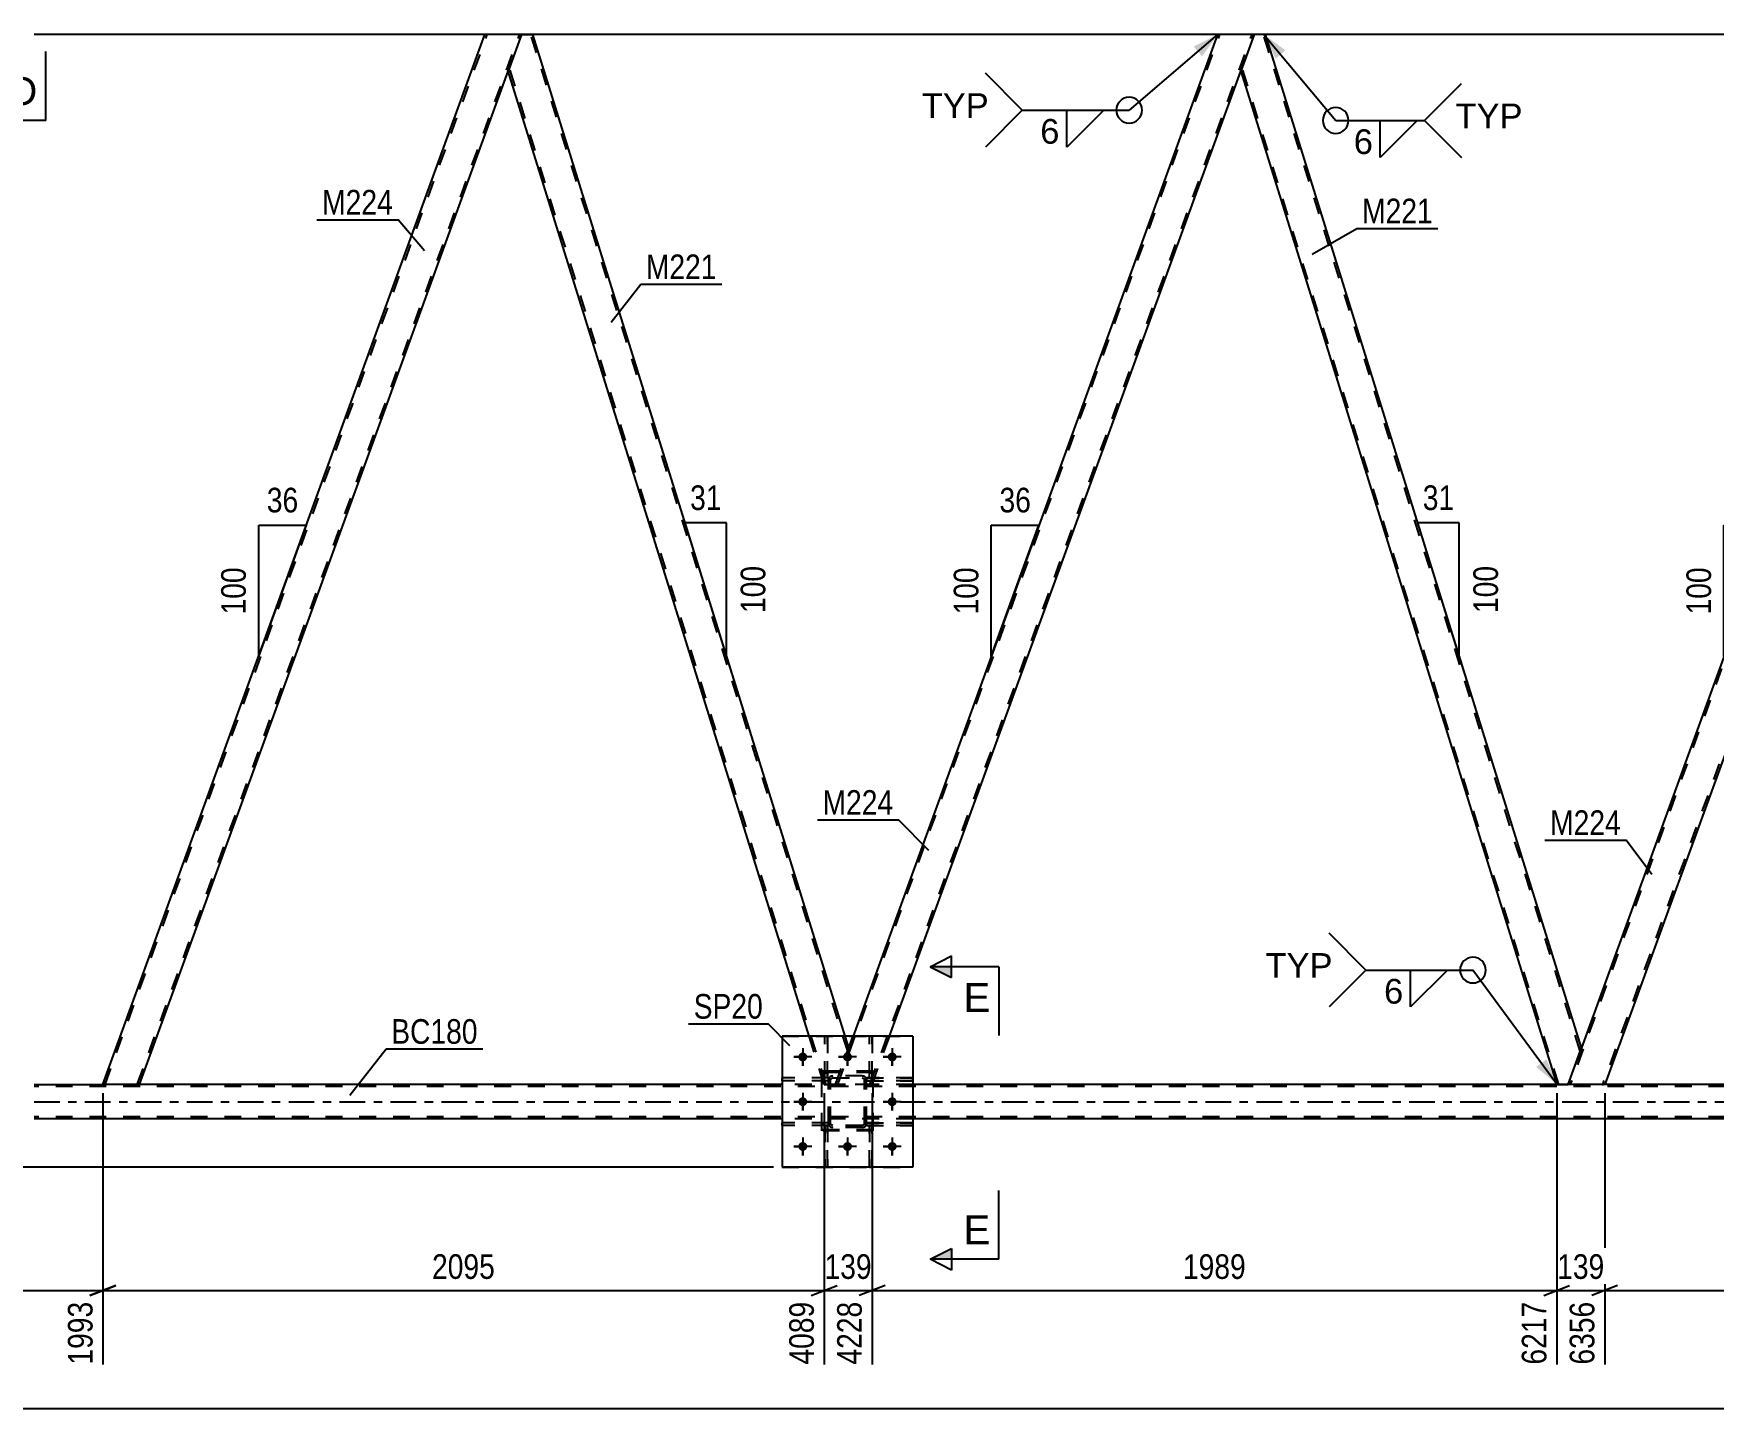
# Model space of a CAD drawing. Header units: millimetres. Extents: x 0 to 841, y 0 to 594.
# Drawn here: x 115.6 to 310.8, y 283.9 to 443.7 of the extents above; entities that cross this region are included whole.
import ezdxf

# ---------------------------------------------------------------- set-up
doc = ezdxf.new("R2010")
doc.units = ezdxf.units.MM
doc.linetypes.add('DXK_LINE_DOT2', pattern=[3.9198, 1.9599, -1.9599])
doc.linetypes.add('DXK_LINE_DOT3', pattern=[5.9187, 2.979, -0.9799, 0.9799, -0.9799])
doc.styles.add('Arial', font='ARIAL.TTF', dxfattribs={"height": 0.2})
doc.styles.add('Arial Narrow', font='ARIALN.TTF', dxfattribs={"height": 0.2})

# ---------------------------------------------------------------- blocks, each defined once
blk = doc.blocks.new('Part-318895709-3813 - 3800')
at = {"color": 7, "linetype": 'DXK_LINE_DOT2'}
for p, q in [((207.97, 322.09), (208.01, 322.28)), ((208.01, 322.28), (207.97, 322.09)), ((207.97, 317.05), (207.97, 322.09)), ((208.21, 322.09), (208.23, 322.18)), ((208.21, 317.05), (208.21, 322.09)), ((208.23, 322.18), (208.29, 322.26)), ((208.27, 322.54), (208.45, 322.57)), ((208.45, 322.57), (208.27, 322.54)), ((208.29, 322.26), (208.36, 322.31)), ((208.36, 322.31), (208.45, 322.33)), ((211.89, 322.57), (208.45, 322.57)), ((208.45, 322.33), (211.89, 322.33)), ((211.89, 322.57), (212.08, 322.54)), ((212.08, 322.54), (211.89, 322.57)), ((211.89, 322.33), (211.99, 322.31)), ((211.99, 322.31), (212.06, 322.26)), ((212.06, 322.26), (212.12, 322.18)), ((212.12, 322.18), (212.13, 322.09)), ((212.13, 317.05), (212.13, 322.09)), ((212.34, 322.28), (212.37, 322.09)), ((212.37, 322.09), (212.34, 322.28)), ((212.37, 317.05), (212.37, 322.09)), ((208.01, 316.87), (207.97, 317.05)), ((207.97, 317.05), (208.01, 316.87)), ((208.23, 316.96), (208.21, 317.05)), ((208.29, 316.88), (208.23, 316.96)), ((208.45, 316.57), (208.27, 316.61)), ((208.27, 316.61), (208.45, 316.57)), ((208.36, 316.83), (208.29, 316.88)), ((208.45, 316.81), (208.36, 316.83)), ((211.89, 316.81), (208.45, 316.81)), ((211.89, 316.57), (208.45, 316.57)), ((211.99, 316.83), (211.89, 316.81)), ((212.08, 316.61), (211.89, 316.57)), ((211.89, 316.57), (212.08, 316.61)), ((212.06, 316.88), (211.99, 316.83)), ((212.12, 316.96), (212.06, 316.88)), ((212.13, 317.05), (212.12, 316.96)), ((212.37, 317.05), (212.34, 316.87)), ((212.34, 316.87), (212.37, 317.05))]:
    blk.add_line(p, q, dxfattribs=at)
at = {"color": 7, "linetype": 'DXK_LINE_DOT3'}
blk.add_line((210.17, 319.57), (210.17, 319.57), dxfattribs=at)
at = {"color": 7, "linetype": 'DXK_LINE_DOT2'}
for centre, start, end in [((208.45, 322.09), 112.5, 157.5), ((208.45, 322.09), 112.5, 157.5), ((211.89, 322.09), 22.5, 67.5), ((211.89, 322.09), 22.5, 67.5), ((208.45, 317.05), 202.5, 247.5), ((208.45, 317.05), 202.5, 247.5), ((211.89, 317.05), 292.5, 337.5), ((211.89, 317.05), 292.5, 337.5)]:
    blk.add_arc(centre, 0.48, start, end, dxfattribs=at)
blk = doc.blocks.new('Bolt-318895709-3818 - 3800')
at = {"color": 1, "linetype": 'Continuous'}
for p, q in [((203.93, 324.77), (204.63, 324.77)), ((204.97, 325.81), (204.97, 325.12)), ((204.97, 323.73), (204.97, 324.42)), ((206.01, 324.77), (205.32, 324.77)), ((209.13, 324.77), (209.83, 324.77)), ((210.17, 325.81), (210.17, 325.12)), ((210.17, 323.73), (210.17, 324.42)), ((211.21, 324.77), (210.52, 324.77)), ((214.33, 324.77), (215.03, 324.77)), ((215.37, 325.81), (215.37, 325.12)), ((215.37, 323.73), (215.37, 324.42)), ((216.41, 324.77), (215.72, 324.77)), ((204.97, 320.61), (204.97, 319.92)), ((215.37, 320.61), (215.37, 319.92)), ((203.93, 319.57), (204.63, 319.57)), ((204.97, 318.53), (204.97, 319.22)), ((206.01, 319.57), (205.32, 319.57)), ((214.33, 319.57), (215.03, 319.57)), ((215.37, 318.53), (215.37, 319.22)), ((216.41, 319.57), (215.72, 319.57)), ((203.93, 314.37), (204.63, 314.37)), ((204.97, 315.41), (204.97, 314.72)), ((206.01, 314.37), (205.32, 314.37)), ((209.13, 314.37), (209.83, 314.37)), ((210.17, 315.41), (210.17, 314.72)), ((211.21, 314.37), (210.52, 314.37)), ((214.33, 314.37), (215.03, 314.37)), ((215.37, 315.41), (215.37, 314.72)), ((216.41, 314.37), (215.72, 314.37)), ((204.97, 313.33), (204.97, 314.02)), ((210.17, 313.33), (210.17, 314.02)), ((215.37, 313.33), (215.37, 314.02))]:
    blk.add_line(p, q, dxfattribs=at)
blk = doc.blocks.new('Part-318895709-3948 - 3800')
at = {"color": 2, "linetype": 'Continuous'}
for p, q in [((123.64, 321.57), (168.04, 443.57)), ((172.3, 443.57), (168.04, 443.57)), ((127.9, 321.57), (170.75, 439.32)), ((127.58, 321.57), (123.64, 321.57)), ((127.86, 321.57), (127.58, 321.57)), ((127.9, 321.57), (127.86, 321.57))]:
    blk.add_line(p, q, dxfattribs=at)
at = {"color": 7, "linetype": 'DXK_LINE_DOT2'}
for p, q in [((123.89, 321.57), (168.3, 443.57)), ((127.64, 321.57), (172.05, 443.57)), ((170.75, 439.32), (172.3, 443.57)), ((127.58, 321.57), (127.75, 321.57))]:
    blk.add_line(p, q, dxfattribs=at)
blk = doc.blocks.new('Bolt-318895709-3819 - 3800')
at = {"linetype": 'Continuous'}
for points in [[(205.49, 324.77, -1), (204.45, 324.77, -1)], [(210.69, 324.77, -1), (209.65, 324.77, -1)], [(215.89, 324.77, -1), (214.85, 324.77, -1)], [(205.49, 319.57, -1), (204.45, 319.57, -1)], [(215.89, 319.57, -1), (214.85, 319.57, -1)], [(205.49, 314.37, -1), (204.45, 314.37, -1)], [(210.69, 314.37, -1), (209.65, 314.37, -1)], [(215.89, 314.37, -1), (214.85, 314.37, -1)]]:
    blk.add_hatch(color=1, dxfattribs=at).paths.add_polyline_path(points)
at = {"color": 1, "linetype": 'Continuous'}
for p, q in [((206.01, 324.77), (203.93, 324.77)), ((204.97, 325.81), (204.97, 323.73)), ((211.21, 324.77), (209.13, 324.77)), ((210.17, 325.81), (210.17, 323.73)), ((216.41, 324.77), (214.33, 324.77)), ((215.37, 325.81), (215.37, 323.73)), ((204.97, 320.61), (204.97, 318.53)), ((215.37, 320.61), (215.37, 318.53)), ((206.01, 319.57), (203.93, 319.57)), ((216.41, 319.57), (214.33, 319.57)), ((206.01, 314.37), (203.93, 314.37)), ((204.97, 315.41), (204.97, 313.33)), ((211.21, 314.37), (209.13, 314.37)), ((210.17, 315.41), (210.17, 313.33)), ((216.41, 314.37), (214.33, 314.37)), ((215.37, 315.41), (215.37, 313.33))]:
    blk.add_line(p, q, dxfattribs=at)
blk = doc.blocks.new('Part-318895709-3825 - 3800')
at = {"color": 7, "linetype": 'DXK_LINE_DOT2'}
for p, q in [((212.73, 322.33), (212.73, 327.17)), ((212.73, 327.17), (213.05, 327.17)), ((213.05, 327.17), (213.05, 322.33)), ((212.73, 322.93), (213.05, 322.93)), ((213.05, 322.33), (212.73, 322.33))]:
    blk.add_line(p, q, dxfattribs=at)
blk = doc.blocks.new('Part-318895709-3891 - 3800')
at = {"color": 7, "linetype": 'DXK_LINE_DOT2'}
for p, q in [((207.97, 317.13), (202.57, 317.13)), ((202.57, 316.81), (202.57, 317.13)), ((207.97, 316.81), (202.57, 316.81)), ((207.37, 316.81), (207.37, 317.13)), ((207.97, 317.13), (207.97, 316.81))]:
    blk.add_line(p, q, dxfattribs=at)
blk = doc.blocks.new('Part-318895709-3908 - 3800')
at = {"color": 7, "linetype": 'DXK_LINE_DOT2'}
for p, q in [((213.17, 322.97), (207.17, 322.97)), ((207.17, 316.17), (207.17, 322.97)), ((213.17, 316.17), (213.17, 322.97)), ((213.17, 316.17), (207.17, 316.17))]:
    blk.add_line(p, q, dxfattribs=at)
blk = doc.blocks.new('Part-318895709-3913 - 3800')
at = {"color": 7, "linetype": 'DXK_LINE_DOT2'}
for p, q in [((207.97, 317.13), (202.57, 317.13)), ((202.57, 317.13), (202.57, 316.81)), ((207.97, 316.81), (202.57, 316.81)), ((207.37, 316.81), (207.37, 317.13)), ((207.97, 316.81), (207.97, 317.13))]:
    blk.add_line(p, q, dxfattribs=at)
blk = doc.blocks.new('Part-318895709-3849 - 3800')
at = {"color": 2, "linetype": 'Continuous'}
for p, q in [((168.04, 443.57), (115.64, 443.57)), ((253.18, 443.57), (173.62, 443.57)), ((338.31, 443.57), (258.75, 443.57))]:
    blk.add_line(p, q, dxfattribs=at)
at = {"color": 7, "linetype": 'DXK_LINE_DOT2'}
for p, q in [((173.62, 443.57), (168.04, 443.57)), ((258.75, 443.57), (253.18, 443.57))]:
    blk.add_line(p, q, dxfattribs=at)
blk = doc.blocks.new('Part-318895709-3854 - 3800')
at = {"color": 7, "linetype": 'DXK_LINE_DOT2'}
for p, q in [((338.57, 443.57), (294.16, 321.57)), ((342.31, 443.57), (297.91, 321.57)), ((342.57, 443.57), (341.02, 439.32)), ((295.45, 325.82), (293.91, 321.57)), ((297.85, 321.57), (298.01, 321.57)), ((298.16, 321.57), (298.16, 321.57))]:
    blk.add_line(p, q, dxfattribs=at)
at = {"color": 2, "linetype": 'Continuous'}
for p, q in [((338.31, 443.57), (295.45, 325.82)), ((342.57, 443.57), (338.31, 443.57)), ((341.02, 439.32), (298.16, 321.57)), ((297.85, 321.57), (293.91, 321.57)), ((298.13, 321.57), (297.85, 321.57)), ((298.16, 321.57), (298.13, 321.57))]:
    blk.add_line(p, q, dxfattribs=at)
blk = doc.blocks.new('Part-318895709-3919 - 3800')
at = {"color": 7, "linetype": 'DXK_LINE_DOT2'}
for p, q in [((212.73, 311.97), (212.73, 316.81)), ((212.73, 316.81), (213.05, 316.81)), ((213.05, 316.81), (213.05, 311.97)), ((212.73, 316.21), (213.05, 316.21)), ((213.05, 311.97), (212.73, 311.97))]:
    blk.add_line(p, q, dxfattribs=at)
blk = doc.blocks.new('Part-318895709-3922 - 3800')
at = {"color": 7, "linetype": 'DXK_LINE_DOT2'}
for p, q in [((207.53, 311.97), (207.53, 316.81)), ((207.53, 316.81), (207.85, 316.81)), ((207.85, 316.81), (207.85, 311.97)), ((207.53, 316.21), (207.85, 316.21)), ((207.85, 311.97), (207.53, 311.97))]:
    blk.add_line(p, q, dxfattribs=at)
blk = doc.blocks.new('Part-318895709-3925 - 3800')
at = {"color": 7, "linetype": 'DXK_LINE_DOT2'}
for p, q in [((207.53, 322.33), (207.53, 327.17)), ((207.53, 327.17), (207.85, 327.17)), ((207.85, 327.17), (207.85, 322.33)), ((207.53, 322.93), (207.85, 322.93)), ((207.85, 322.33), (207.53, 322.33))]:
    blk.add_line(p, q, dxfattribs=at)
blk = doc.blocks.new('Part-318895709-3877 - 3800')
at = {"color": 7, "linetype": 'DXK_LINE_DOT2'}
for p, q in [((217.77, 317.13), (212.38, 317.13)), ((212.38, 317.13), (212.38, 316.81)), ((212.38, 316.81), (217.77, 316.81)), ((212.98, 316.81), (212.98, 317.13)), ((217.77, 316.81), (217.77, 317.13))]:
    blk.add_line(p, q, dxfattribs=at)
blk = doc.blocks.new('Part-318895709-3890 - 3800')
at = {"color": 7, "linetype": 'DXK_LINE_DOT2'}
for p, q in [((207.97, 322.33), (202.57, 322.33)), ((202.57, 322.01), (202.57, 322.33)), ((207.37, 322.01), (207.37, 322.33)), ((207.97, 322.33), (207.97, 322.01)), ((207.97, 322.01), (202.57, 322.01))]:
    blk.add_line(p, q, dxfattribs=at)
blk = doc.blocks.new('Part-318895709-3892 - 3800')
at = {"color": 7, "linetype": 'DXK_LINE_DOT2'}
for p, q in [((212.38, 322.01), (212.38, 322.33)), ((212.38, 322.33), (217.77, 322.33)), ((212.98, 322.01), (212.98, 322.33)), ((217.77, 322.33), (217.77, 322.01)), ((217.77, 322.01), (212.38, 322.01))]:
    blk.add_line(p, q, dxfattribs=at)
blk = doc.blocks.new('Part-318895709-3907 - 3800')
at = {"color": 7, "linetype": 'DXK_LINE_DOT2'}
for p, q in [((212.38, 316.81), (212.38, 317.13)), ((212.38, 317.13), (217.77, 317.13)), ((217.77, 316.81), (212.38, 316.81)), ((212.98, 316.81), (212.98, 317.13)), ((217.77, 317.13), (217.77, 316.81))]:
    blk.add_line(p, q, dxfattribs=at)
blk = doc.blocks.new('Part-318895709-3916 - 3800')
at = {"color": 7, "linetype": 'DXK_LINE_DOT2'}
for p, q in [((217.77, 322.33), (212.38, 322.33)), ((212.38, 322.33), (212.38, 322.01)), ((212.98, 322.01), (212.98, 322.33)), ((217.77, 322.01), (217.77, 322.33)), ((212.38, 322.01), (217.77, 322.01))]:
    blk.add_line(p, q, dxfattribs=at)
blk = doc.blocks.new('Part-318895709-3930 - 3800')
at = {"color": 2, "linetype": 'Continuous'}
for p, q in [((217.77, 327.17), (202.57, 327.17)), ((202.57, 327.17), (202.57, 311.97)), ((217.77, 327.17), (217.77, 311.97)), ((217.77, 311.97), (202.57, 311.97))]:
    blk.add_line(p, q, dxfattribs=at)
blk = doc.blocks.new('Part-318895709-3933 - 3800')
at = {"color": 7, "linetype": 'DXK_LINE_DOT2'}
for p, q in [((207.97, 322.33), (202.57, 322.33)), ((202.57, 322.33), (202.57, 322.01)), ((207.37, 322.01), (207.37, 322.33)), ((207.97, 322.01), (207.97, 322.33)), ((207.97, 322.01), (202.57, 322.01))]:
    blk.add_line(p, q, dxfattribs=at)
blk = doc.blocks.new('Part-318895709-3953 - 3800')
at = {"color": 2, "linetype": 'Continuous'}
for p, q in [((172.3, 443.57), (170.75, 439.32)), ((172.3, 443.57), (173.62, 443.57)), ((209.9, 327.17), (173.62, 443.57)), ((205.71, 327.17), (170.75, 439.32))]:
    blk.add_line(p, q, dxfattribs=at)
at = {"color": 7, "linetype": 'DXK_LINE_DOT2'}
for p, q in [((210.19, 325.45), (173.37, 443.57)), ((207.71, 321.57), (170.89, 439.69)), ((207.46, 321.57), (205.71, 327.17)), ((210.32, 325.82), (209.9, 327.17)), ((208.77, 321.57), (210.32, 325.82)), ((207.46, 321.57), (208.77, 321.57))]:
    blk.add_line(p, q, dxfattribs=at)
blk = doc.blocks.new('Part-318895709-3960 - 3800')
at = {"color": 7, "linetype": 'DXK_LINE_DOT2'}
for p, q in [((202.57, 327.17), (217.77, 327.17)), ((202.57, 327.17), (202.57, 311.97)), ((217.77, 327.17), (217.77, 311.97)), ((202.57, 311.97), (217.77, 311.97))]:
    blk.add_line(p, q, dxfattribs=at)
blk = doc.blocks.new('Part-318895709-3962 - 3800')
at = {"color": 2, "linetype": 'Continuous'}
for p, q in [((212.73, 327.17), (212.73, 327.17)), ((213.05, 327.17), (212.73, 327.17)), ((213.05, 327.17), (213.05, 327.17))]:
    blk.add_line(p, q, dxfattribs=at)
at = {"color": 7, "linetype": 'DXK_LINE_DOT2'}
for p, q in [((212.73, 322.33), (212.73, 327.17)), ((213.05, 322.33), (213.05, 327.17)), ((212.73, 322.93), (213.05, 322.93)), ((213.05, 322.33), (212.73, 322.33))]:
    blk.add_line(p, q, dxfattribs=at)
blk = doc.blocks.new('Part-318895709-3963 - 3800')
at = {"color": 2, "linetype": 'Continuous'}
for p, q in [((207.53, 327.17), (207.53, 327.17)), ((207.85, 327.17), (207.53, 327.17)), ((207.85, 327.17), (207.85, 327.17))]:
    blk.add_line(p, q, dxfattribs=at)
at = {"color": 7, "linetype": 'DXK_LINE_DOT2'}
for p, q in [((207.53, 322.33), (207.53, 327.17)), ((207.85, 322.33), (207.85, 327.17)), ((207.53, 322.93), (207.85, 322.93)), ((207.85, 322.33), (207.53, 322.33))]:
    blk.add_line(p, q, dxfattribs=at)
blk = doc.blocks.new('Part-318895709-3971 - 3800')
at = {"color": 7, "linetype": 'DXK_LINE_DOT2'}
for p, q in [((207.97, 322.09), (208.01, 322.28)), ((208.01, 322.28), (207.97, 322.09)), ((207.97, 317.05), (207.97, 322.09)), ((208.21, 322.09), (208.23, 322.18)), ((208.21, 317.05), (208.21, 322.09)), ((208.23, 322.18), (208.29, 322.26)), ((208.27, 322.54), (208.45, 322.57)), ((208.45, 322.57), (208.27, 322.54)), ((208.29, 322.26), (208.36, 322.31)), ((208.36, 322.31), (208.45, 322.33)), ((211.89, 322.57), (208.45, 322.57)), ((208.45, 322.33), (211.89, 322.33)), ((211.89, 322.57), (212.08, 322.54)), ((212.08, 322.54), (211.89, 322.57)), ((211.89, 322.33), (211.99, 322.31)), ((211.99, 322.31), (212.06, 322.26)), ((212.06, 322.26), (212.12, 322.18)), ((212.12, 322.18), (212.13, 322.09)), ((212.13, 317.05), (212.13, 322.09)), ((212.34, 322.28), (212.37, 322.09)), ((212.37, 322.09), (212.34, 322.28)), ((212.37, 317.05), (212.37, 322.09)), ((208.01, 316.87), (207.97, 317.05)), ((207.97, 317.05), (208.01, 316.87)), ((208.23, 316.96), (208.21, 317.05)), ((208.29, 316.88), (208.23, 316.96)), ((208.45, 316.57), (208.27, 316.61)), ((208.27, 316.61), (208.45, 316.57)), ((208.36, 316.83), (208.29, 316.88)), ((208.45, 316.81), (208.36, 316.83)), ((211.89, 316.81), (208.45, 316.81)), ((211.89, 316.57), (208.45, 316.57)), ((211.99, 316.83), (211.89, 316.81)), ((212.08, 316.61), (211.89, 316.57)), ((211.89, 316.57), (212.08, 316.61)), ((212.06, 316.88), (211.99, 316.83)), ((212.12, 316.96), (212.06, 316.88)), ((212.13, 317.05), (212.12, 316.96)), ((212.37, 317.05), (212.34, 316.87)), ((212.34, 316.87), (212.37, 317.05))]:
    blk.add_line(p, q, dxfattribs=at)
at = {"color": 7, "linetype": 'DXK_LINE_DOT3'}
blk.add_line((210.17, 319.57), (210.17, 319.57), dxfattribs=at)
at = {"color": 7, "linetype": 'DXK_LINE_DOT2'}
for centre, start, end in [((208.45, 322.09), 112.5, 157.5), ((208.45, 322.09), 112.5, 157.5), ((211.89, 322.09), 22.5, 67.5), ((211.89, 322.09), 22.5, 67.5), ((208.45, 317.05), 202.5, 247.5), ((208.45, 317.05), 202.5, 247.5), ((211.89, 317.05), 292.5, 337.5), ((211.89, 317.05), 292.5, 337.5)]:
    blk.add_arc(centre, 0.48, start, end, dxfattribs=at)
blk = doc.blocks.new('Part-318895709-3972 - 3800')
at = {"color": 7, "linetype": 'DXK_LINE_DOT2'}
for p, q in [((213.17, 323.11), (207.17, 323.11)), ((207.17, 316.31), (207.17, 323.11)), ((213.17, 316.31), (213.17, 323.11)), ((213.17, 316.31), (207.17, 316.31))]:
    blk.add_line(p, q, dxfattribs=at)
blk = doc.blocks.new('Part-318895709-3982 - 3800')
at = {"color": 2, "linetype": 'Continuous'}
for p, q in [((257.43, 443.57), (255.89, 439.32)), ((258.75, 443.57), (257.43, 443.57)), ((295.45, 325.82), (258.75, 443.57)), ((255.89, 439.32), (292.59, 321.57)), ((293.91, 321.57), (295.45, 325.82)), ((292.59, 321.57), (293.91, 321.57))]:
    blk.add_line(p, q, dxfattribs=at)
at = {"color": 7, "linetype": 'DXK_LINE_DOT2'}
for p, q in [((295.32, 325.45), (258.5, 443.57)), ((292.84, 321.57), (256.02, 439.69))]:
    blk.add_line(p, q, dxfattribs=at)
blk = doc.blocks.new('Part-318895709-3990 - 3800')
at = {"color": 7, "linetype": 'DXK_LINE_DOT2'}
for p, q in [((213.05, 316.81), (212.73, 316.81)), ((212.73, 316.81), (212.73, 311.97)), ((213.05, 311.97), (213.05, 316.81)), ((212.73, 316.21), (213.05, 316.21)), ((212.73, 311.97), (213.05, 311.97))]:
    blk.add_line(p, q, dxfattribs=at)
blk = doc.blocks.new('Part-318895709-3991 - 3800')
at = {"color": 7, "linetype": 'DXK_LINE_DOT2'}
for p, q in [((207.85, 316.81), (207.53, 316.81)), ((207.53, 316.81), (207.53, 311.97)), ((207.85, 311.97), (207.85, 316.81)), ((207.53, 316.21), (207.85, 316.21)), ((207.53, 311.97), (207.85, 311.97))]:
    blk.add_line(p, q, dxfattribs=at)
blk = doc.blocks.new('Part-318895709-4017 - 3800')
at = {"color": 2, "linetype": 'Continuous'}
for p, q in [((115.64, 321.57), (123.64, 321.57)), ((202.57, 321.57), (127.9, 321.57)), ((292.59, 321.57), (217.77, 321.57)), ((372.84, 321.57), (298.16, 321.57)), ((202.57, 317.57), (115.64, 317.57)), ((372.84, 317.57), (217.77, 317.57))]:
    blk.add_line(p, q, dxfattribs=at)
at = {"color": 7, "linetype": 'DXK_LINE_DOT2'}
for p, q in [((704.17, 321.33), (115.64, 321.33)), ((127.9, 321.57), (123.64, 321.57)), ((217.77, 321.57), (202.57, 321.57)), ((298.16, 321.57), (292.59, 321.57)), ((704.17, 317.81), (115.64, 317.81)), ((217.77, 317.57), (202.57, 317.57))]:
    blk.add_line(p, q, dxfattribs=at)
at = {"color": 7, "linetype": 'DXK_LINE_DOT3'}
blk.add_line((115.64, 319.57), (704.17, 319.57), dxfattribs=at)
blk = doc.blocks.new('Part-318895709-4056 - 3800')
at = {"color": 7, "linetype": 'DXK_LINE_DOT2'}
for p, q in [((209.03, 321.57), (253.43, 443.57)), ((212.77, 321.57), (257.18, 443.57)), ((255.89, 439.32), (257.43, 443.57)), ((208.77, 321.57), (210.81, 327.17)), ((213.03, 321.57), (215.07, 327.17)), ((213.03, 321.57), (208.77, 321.57))]:
    blk.add_line(p, q, dxfattribs=at)
at = {"color": 2, "linetype": 'Continuous'}
for p, q in [((253.18, 443.57), (210.81, 327.17)), ((257.43, 443.57), (253.18, 443.57)), ((215.07, 327.17), (255.89, 439.32))]:
    blk.add_line(p, q, dxfattribs=at)
blk = doc.blocks.new('StraightDimension-318895709-4865 - 3800')
at = {"color": 7, "linetype": 'Continuous'}
for p, q in [((298.16, 320.57), (298.16, 289.02)), ((377.72, 320.57), (377.72, 289.02)), ((299.66, 298.23), (296.66, 297.03)), ((298.16, 297.63), (377.72, 297.63)), ((376.22, 297.03), (379.22, 298.23))]:
    blk.add_line(p, q, dxfattribs=at)
at = {"color": 0}
blk.add_wipeout([(342.2, 298.38), (342.2, 302.58), (333.69, 302.58), (333.69, 298.38)], dxfattribs=at)
at = {"color": 0, "linetype": 'Continuous'}
blk.add_wipeout([(377.12, 296.93), (372.92, 296.93), (372.92, 288.42), (377.12, 288.42)], dxfattribs=at)
at = {"color": 3, "style": 'Arial Narrow'}
blk.add_text('1989', height=2.863, dxfattribs=at).set_placement((334.29, 298.98))
at = {"color": 3, "linetype": 'Continuous', "style": 'Arial Narrow'}
blk.add_text('8345', height=2.863, rotation=90.0002, dxfattribs=at).set_placement((376.52, 289.02))
blk = doc.blocks.new('StraightDimension-318895709-4922 - 3800')
at = {"color": 7, "linetype": 'Continuous'}
for p, q in [((207.46, 320.57), (207.46, 289.02)), ((213.03, 320.57), (213.03, 289.02)), ((205.96, 297.03), (208.96, 298.23)), ((207.46, 297.63), (213.03, 297.63)), ((214.53, 298.23), (211.53, 297.03))]:
    blk.add_line(p, q, dxfattribs=at)
at = {"color": 0}
blk.add_wipeout([(213.59, 298.38), (213.59, 302.58), (206.9, 302.58), (206.9, 298.38)], dxfattribs=at)
at = {"color": 0, "linetype": 'Continuous'}
blk.add_wipeout([(212.43, 296.93), (208.23, 296.93), (208.23, 288.42), (212.43, 288.42)], dxfattribs=at)
at = {"color": 3, "style": 'Arial Narrow'}
blk.add_text('139', height=2.863, dxfattribs=at).set_placement((207.5, 298.98))
at = {"color": 3, "linetype": 'Continuous', "style": 'Arial Narrow'}
blk.add_text('4228', height=2.863, rotation=90.0002, dxfattribs=at).set_placement((211.83, 289.02))
blk = doc.blocks.new('StraightDimension-318895709-4941 - 3800')
at = {"color": 7, "linetype": 'Continuous'}
for p, q in [((123.64, 320.57), (123.64, 289.02)), ((207.46, 320.57), (207.46, 289.02)), ((125.14, 298.23), (122.14, 297.03)), ((123.64, 297.63), (207.46, 297.63)), ((205.96, 297.03), (208.96, 298.23))]:
    blk.add_line(p, q, dxfattribs=at)
at = {"color": 0}
blk.add_wipeout([(169.8, 298.38), (169.8, 302.58), (161.29, 302.58), (161.29, 298.38)], dxfattribs=at)
at = {"color": 0, "linetype": 'Continuous'}
blk.add_wipeout([(206.86, 296.93), (202.66, 296.93), (202.66, 288.42), (206.86, 288.42)], dxfattribs=at)
at = {"color": 3, "style": 'Arial Narrow'}
blk.add_text('2095', height=2.863, dxfattribs=at).set_placement((161.89, 298.98))
at = {"color": 3, "linetype": 'Continuous', "style": 'Arial Narrow'}
blk.add_text('4089', height=2.863, rotation=90.0002, dxfattribs=at).set_placement((206.26, 289.02))
blk = doc.blocks.new('AngleDimension-318895709-23164 - 3800')
at = {"color": 7, "linetype": 'Continuous'}
for p, q in [((196.12, 386.83), (191.3, 386.83)), ((196.12, 371.37), (191.3, 386.83)), ((196.12, 371.37), (196.12, 386.83)), ((196.74, 369.39), (196.12, 371.37))]:
    blk.add_line(p, q, dxfattribs=at)
at = {"color": 0}
for points in [[(196.14, 387.73), (196.14, 391.93), (191.28, 391.93), (191.28, 387.73)], [(201.22, 382.44), (197.02, 382.44), (197.02, 375.76), (201.22, 375.76)]]:
    blk.add_wipeout(points, dxfattribs=at)
at = {"color": 3, "style": 'Arial Narrow'}
blk.add_text('31', height=2.863, dxfattribs=at).set_placement((191.88, 388.33))
blk.add_text('100', height=2.863, rotation=90.0002, dxfattribs=at).set_placement((200.62, 376.36))
blk = doc.blocks.new('AngleDimension-318895709-23150 - 3800')
at = {"color": 7, "linetype": 'Continuous'}
for p, q in [((141.75, 386.55), (147.29, 386.55)), ((141.75, 371.32), (147.29, 386.55)), ((141.75, 371.32), (141.75, 386.55)), ((143.18, 375.27), (147.29, 386.55))]:
    blk.add_line(p, q, dxfattribs=at)
at = {"color": 0}
for points in [[(146.95, 387.45), (146.95, 391.65), (142.09, 391.65), (142.09, 387.45)], [(140.85, 382.28), (136.65, 382.28), (136.65, 375.59), (140.85, 375.59)]]:
    blk.add_wipeout(points, dxfattribs=at)
at = {"color": 3, "style": 'Arial Narrow'}
blk.add_text('36', height=2.863, dxfattribs=at).set_placement((142.69, 388.05))
blk.add_text('100', height=2.863, rotation=90.0002, dxfattribs=at).set_placement((140.25, 376.19))
blk = doc.blocks.new('AngleDimension-318895709-23207 - 3800')
at = {"color": 7, "linetype": 'Continuous'}
for p, q in [((312.02, 386.55), (317.56, 386.55)), ((312.02, 371.32), (317.56, 386.55)), ((312.02, 371.32), (312.02, 386.55)), ((313.45, 375.27), (317.56, 386.55))]:
    blk.add_line(p, q, dxfattribs=at)
at = {"color": 0}
for points in [[(317.22, 387.45), (317.22, 391.65), (312.36, 391.65), (312.36, 387.45)], [(311.12, 382.28), (306.92, 382.28), (306.92, 375.59), (311.12, 375.59)]]:
    blk.add_wipeout(points, dxfattribs=at)
at = {"color": 3, "style": 'Arial Narrow'}
blk.add_text('36', height=2.863, dxfattribs=at).set_placement((312.96, 388.05))
blk.add_text('100', height=2.863, rotation=90.0002, dxfattribs=at).set_placement((310.52, 376.19))
blk = doc.blocks.new('StraightDimension-318895709-4613 - 3800')
at = {"color": 7, "linetype": 'Continuous'}
for p, q in [((123.28, 462.68), (58.17, 462.68)), ((61.62, 461.18), (60.42, 464.18)), ((61.02, 311.97), (61.02, 462.68)), ((60.42, 313.47), (61.62, 310.47)), ((201.57, 311.97), (58.17, 311.97))]:
    blk.add_line(p, q, dxfattribs=at)
at = {"color": 0}
blk.add_wipeout([(60.27, 391.58), (56.07, 391.58), (56.07, 383.07), (60.27, 383.07)], dxfattribs=at)
at = {"color": 3, "style": 'Arial Narrow'}
blk.add_text('3768', height=2.863, rotation=90.0002, dxfattribs=at).set_placement((59.67, 383.67))
blk = doc.blocks.new('StraightDimension-318895709-4884 - 3800')
at = {"color": 7, "linetype": 'Continuous'}
for p, q in [((292.59, 320.57), (292.59, 289.02)), ((298.16, 320.57), (298.16, 289.02)), ((291.09, 297.03), (294.09, 298.23)), ((292.59, 297.63), (298.16, 297.63)), ((299.66, 298.23), (296.66, 297.03))]:
    blk.add_line(p, q, dxfattribs=at)
at = {"color": 0}
blk.add_wipeout([(298.72, 298.38), (298.72, 302.58), (292.04, 302.58), (292.04, 298.38)], dxfattribs=at)
at = {"color": 0, "linetype": 'Continuous'}
blk.add_wipeout([(297.56, 296.93), (293.36, 296.93), (293.36, 288.42), (297.56, 288.42)], dxfattribs=at)
at = {"color": 3, "style": 'Arial Narrow'}
blk.add_text('139', height=2.863, dxfattribs=at).set_placement((292.64, 298.98))
at = {"color": 3, "linetype": 'Continuous', "style": 'Arial Narrow'}
blk.add_text('6356', height=2.863, rotation=90.0002, dxfattribs=at).set_placement((296.96, 289.02))
blk = doc.blocks.new('StraightDimension-318895709-4903 - 3800')
at = {"color": 7, "linetype": 'Continuous'}
for p, q in [((213.03, 320.57), (213.03, 289.02)), ((292.59, 320.57), (292.59, 289.02)), ((214.53, 298.23), (211.53, 297.03)), ((213.03, 297.63), (292.59, 297.63)), ((291.09, 297.03), (294.09, 298.23))]:
    blk.add_line(p, q, dxfattribs=at)
at = {"color": 0}
blk.add_wipeout([(257.07, 298.38), (257.07, 302.58), (248.55, 302.58), (248.55, 298.38)], dxfattribs=at)
at = {"color": 0, "linetype": 'Continuous'}
blk.add_wipeout([(291.99, 296.93), (287.79, 296.93), (287.79, 288.42), (291.99, 288.42)], dxfattribs=at)
at = {"color": 3, "style": 'Arial Narrow'}
blk.add_text('1989', height=2.863, dxfattribs=at).set_placement((249.15, 298.98))
at = {"color": 3, "linetype": 'Continuous', "style": 'Arial Narrow'}
blk.add_text('6217', height=2.863, rotation=90.0002, dxfattribs=at).set_placement((291.39, 289.02))
blk = doc.blocks.new('StraightDimension-318895709-4958 - 3800')
at = {"color": 7, "linetype": 'Continuous'}
for p, q in [((123.64, 320.57), (123.64, 289.02)), ((88.6, 316.57), (88.6, 294.5)), ((90.1, 298.23), (87.1, 297.03)), ((88.6, 297.63), (123.64, 297.63)), ((122.14, 297.03), (125.14, 298.23))]:
    blk.add_line(p, q, dxfattribs=at)
at = {"color": 0}
blk.add_wipeout([(110.38, 298.38), (110.38, 302.58), (101.86, 302.58), (101.86, 298.38)], dxfattribs=at)
at = {"color": 0, "linetype": 'Continuous'}
for points in [[(88, 296.93), (83.8, 296.93), (83.8, 293.9), (88, 293.9)], [(123.04, 296.93), (118.84, 296.93), (118.84, 288.42), (123.04, 288.42)]]:
    blk.add_wipeout(points, dxfattribs=at)
at = {"color": 3, "style": 'Arial Narrow'}
blk.add_text('1993', height=2.863, dxfattribs=at).set_placement((102.46, 298.98))
at = {"color": 3, "linetype": 'Continuous', "style": 'Arial Narrow'}
for s, height, p in [('0', 2.86, (87.4, 294.5)), ('1993', 2.863, (122.44, 289.02))]:
    blk.add_text(s, height=height, rotation=90.0002, dxfattribs=at).set_placement(p)
blk = doc.blocks.new('StraightDimension-318895709-4969 - 3800')
at = {"color": 7, "linetype": 'Continuous'}
blk.add_line((87.96, 283.93), (748.46, 283.93), dxfattribs=at)
blk = doc.blocks.new('AngleDimension-318895709-23177 - 3800')
at = {"color": 7, "linetype": 'Continuous'}
for p, q in [((281.26, 386.83), (276.44, 386.83)), ((281.26, 371.37), (276.44, 386.83)), ((281.26, 371.37), (281.26, 386.83)), ((281.87, 369.39), (281.26, 371.37))]:
    blk.add_line(p, q, dxfattribs=at)
at = {"color": 0}
for points in [[(281.28, 387.73), (281.28, 391.93), (276.42, 391.93), (276.42, 387.73)], [(286.36, 382.44), (282.16, 382.44), (282.16, 375.76), (286.36, 375.76)]]:
    blk.add_wipeout(points, dxfattribs=at)
at = {"color": 3, "style": 'Arial Narrow'}
blk.add_text('31', height=2.863, dxfattribs=at).set_placement((277.02, 388.33))
blk.add_text('100', height=2.863, rotation=90.0002, dxfattribs=at).set_placement((285.76, 376.36))
blk = doc.blocks.new('AngleDimension-318895709-23179 - 3800')
at = {"color": 7, "linetype": 'Continuous'}
for p, q in [((226.88, 386.55), (232.42, 386.55)), ((226.88, 371.32), (232.42, 386.55)), ((226.88, 371.32), (226.88, 386.55)), ((228.32, 375.27), (232.42, 386.55))]:
    blk.add_line(p, q, dxfattribs=at)
at = {"color": 0}
for points in [[(232.08, 387.45), (232.08, 391.65), (227.23, 391.65), (227.23, 387.45)], [(225.98, 382.28), (221.78, 382.28), (221.78, 375.59), (225.98, 375.59)]]:
    blk.add_wipeout(points, dxfattribs=at)
at = {"color": 3, "style": 'Arial Narrow'}
blk.add_text('36', height=2.863, dxfattribs=at).set_placement((227.83, 388.05))
blk.add_text('100', height=2.863, rotation=90.0002, dxfattribs=at).set_placement((225.38, 376.19))
blk = doc.blocks.new('Mark-318895709-3926 - 3800')
at = {"color": 0}
blk.add_wipeout([(200.34, 329.22), (200.34, 332.22), (192.3, 332.22), (192.3, 329.22)], dxfattribs=at)
blk.add_wipeout([(200.34, 329.22), (200.34, 332.22), (192.3, 332.22), (192.3, 329.22)], dxfattribs=at)
at = {"color": 30, "linetype": 'Continuous'}
for p in [(191.7, 328.62), (203.46, 326.05)]:
    blk.add_line(p, (200.94, 328.62), dxfattribs=at)
at = {"color": 3, "style": 'Arial Narrow'}
blk.add_text('SP20', height=2.863, dxfattribs=at).set_placement((192.3, 329.22))
blk = doc.blocks.new('Mark-318895709-3850 - 3800')
at = {"color": 0}
blk.add_wipeout([(300.04, 350.57), (300.04, 353.57), (291.82, 353.57), (291.82, 350.57)], dxfattribs=at)
blk.add_wipeout([(300.04, 350.57), (300.04, 353.57), (291.82, 353.57), (291.82, 350.57)], dxfattribs=at)
at = {"color": 30, "linetype": 'Continuous'}
for p in [(291.22, 349.97), (303.65, 345.98)]:
    blk.add_line(p, (300.64, 349.97), dxfattribs=at)
at = {"color": 3, "style": 'Arial Narrow'}
blk.add_text('M224', height=2.863, dxfattribs=at).set_placement((291.82, 350.57))
blk = doc.blocks.new('Mark-318895709-3944 - 3800')
at = {"color": 0}
blk.add_wipeout([(157.34, 422.67), (157.34, 425.67), (149.12, 425.67), (149.12, 422.67)], dxfattribs=at)
blk.add_wipeout([(157.34, 422.67), (157.34, 425.67), (149.12, 425.67), (149.12, 422.67)], dxfattribs=at)
at = {"color": 30, "linetype": 'Continuous'}
for p in [(148.52, 422.07), (161.03, 418.46)]:
    blk.add_line(p, (157.94, 422.07), dxfattribs=at)
at = {"color": 3, "style": 'Arial Narrow'}
blk.add_text('M224', height=2.863, dxfattribs=at).set_placement((149.12, 422.67))
blk = doc.blocks.new('Mark-318895709-3949 - 3800')
at = {"color": 0}
blk.add_wipeout([(194.96, 415.16), (194.96, 418.16), (186.74, 418.16), (186.74, 415.16)], dxfattribs=at)
blk.add_wipeout([(194.96, 415.16), (194.96, 418.16), (186.74, 418.16), (186.74, 415.16)], dxfattribs=at)
at = {"color": 30, "linetype": 'Continuous'}
for p, q in [((182.72, 410.15), (186.14, 414.56)), ((186.14, 414.56), (195.56, 414.56))]:
    blk.add_line(p, q, dxfattribs=at)
at = {"color": 3, "style": 'Arial Narrow'}
blk.add_text('M221', height=2.863, dxfattribs=at).set_placement((186.74, 415.16))
blk = doc.blocks.new('Mark-318895709-3978 - 3800')
at = {"color": 0}
blk.add_wipeout([(278.19, 421.65), (278.19, 424.65), (269.97, 424.65), (269.97, 421.65)], dxfattribs=at)
blk.add_wipeout([(278.19, 421.65), (278.19, 424.65), (269.97, 424.65), (269.97, 421.65)], dxfattribs=at)
at = {"color": 30, "linetype": 'Continuous'}
for p, q in [((264.17, 418.05), (269.37, 421.05)), ((269.37, 421.05), (278.79, 421.05))]:
    blk.add_line(p, q, dxfattribs=at)
at = {"color": 3, "style": 'Arial Narrow'}
blk.add_text('M221', height=2.863, dxfattribs=at).set_placement((269.97, 421.65))
blk = doc.blocks.new('WeldMark-318895709-5349 - 3800')
at = {"linetype": 'Continuous'}
blk.add_hatch(color=30, dxfattribs=at).paths.add_polyline_path([(259.92, 440.79), (258.57, 443.57), (261.07, 441.75)])
at = {"color": 30, "linetype": 'Continuous'}
blk.add_line((258.57, 443.57), (266.9, 433.6), dxfattribs=at)
at = {"color": 3, "linetype": 'Continuous'}
for q in [(281.51, 437.89), (281.51, 429.31)]:
    blk.add_line((277.23, 433.6), q, dxfattribs=at)
blk.add_arc((266.9, 433.6), 1.5, 90, 270, dxfattribs=at)
at = {"color": 0}
blk.add_wipeout([(271.43, 429.5), (271.43, 432.9), (268.8, 432.9), (268.8, 429.5)], dxfattribs=at)
at = {"color": 30, "linetype": 'Continuous'}
blk.add_line((266.9, 433.6), (277.23, 433.6), dxfattribs=at)
at = {"color": 3, "linetype": 'Continuous'}
for p, q in [((272.08, 433.6), (276.37, 433.6)), ((276.37, 433.6), (272.08, 429.31)), ((272.08, 429.31), (272.08, 433.6))]:
    blk.add_line(p, q, dxfattribs=at)
blk.add_arc((266.9, 433.6), 1.5, 270, 90, dxfattribs=at)
at = {"color": 3, "style": 'Arial'}
blk.add_text('6', height=2.87, dxfattribs=at).set_placement((269, 429.7))
at = {"color": 0, "linetype": 'Continuous'}
blk.add_wipeout([(288.6, 432.7), (288.6, 435.7), (280.83, 435.7), (280.83, 432.7)], dxfattribs=at)
blk.add_wipeout([(288.6, 432.7), (288.6, 435.7), (280.83, 435.7), (280.83, 432.7)], dxfattribs=at)
at = {"color": 3, "linetype": 'Continuous', "style": 'Arial'}
blk.add_text('TYP', height=2.865, dxfattribs=at).set_placement((280.83, 432.7))
blk = doc.blocks.new('Mark-318895709-4013 - 3800')
at = {"color": 0}
blk.add_wipeout([(167.2, 326.3), (167.2, 329.3), (157.15, 329.3), (157.15, 326.3)], dxfattribs=at)
blk.add_wipeout([(167.2, 326.3), (167.2, 329.3), (157.15, 329.3), (157.15, 326.3)], dxfattribs=at)
at = {"color": 30, "linetype": 'Continuous'}
for p, q in [((152.34, 320.34), (156.55, 325.7)), ((156.55, 325.7), (167.8, 325.7))]:
    blk.add_line(p, q, dxfattribs=at)
at = {"color": 3, "style": 'Arial Narrow'}
blk.add_text('BC180', height=2.863, dxfattribs=at).set_placement((157.15, 326.3))
blk = doc.blocks.new('Mark-318895709-4052 - 3800')
at = {"color": 0}
blk.add_wipeout([(215.5, 352.91), (215.5, 355.91), (207.27, 355.91), (207.27, 352.91)], dxfattribs=at)
blk.add_wipeout([(215.5, 352.91), (215.5, 355.91), (207.27, 355.91), (207.27, 352.91)], dxfattribs=at)
at = {"color": 30, "linetype": 'Continuous'}
for p in [(206.67, 352.31), (219.63, 348.77)]:
    blk.add_line(p, (216.1, 352.31), dxfattribs=at)
at = {"color": 3, "style": 'Arial Narrow'}
blk.add_text('M224', height=2.863, dxfattribs=at).set_placement((207.27, 352.91))
blk = doc.blocks.new('SectionMark-318895709-5281 - 3800')
at = {"linetype": 'Continuous'}
for points in [[(111.52, 457.64), (111.52, 456.39), (109.02, 457.64)], [(111.52, 434.85), (111.52, 433.6), (109.02, 433.6)]]:
    blk.add_hatch(color=6, dxfattribs=at).paths.add_polyline_path(points)
at = {"color": 6, "linetype": 'Continuous'}
for p, q in [((109.02, 457.64), (111.52, 458.89)), ((111.52, 456.39), (111.52, 458.89)), ((117.02, 457.64), (109.02, 457.64)), ((109.02, 457.64), (111.52, 456.39)), ((117.02, 457.64), (117.02, 449.64)), ((117.02, 433.6), (117.02, 441.6)), ((109.02, 433.6), (111.52, 434.85)), ((117.02, 433.6), (109.02, 433.6)), ((111.52, 432.35), (109.02, 433.6)), ((111.52, 434.85), (111.52, 432.35))]:
    blk.add_line(p, q, dxfattribs=at)
at = {"color": 0, "linetype": 'Continuous'}
for points in [[(116.02, 452.39), (116.02, 455.89), (112.65, 455.89), (112.65, 452.39)], [(116.02, 435.35), (116.02, 438.85), (112.65, 438.85), (112.65, 435.35)]]:
    blk.add_wipeout(points, dxfattribs=at)
at = {"color": 3, "linetype": 'Continuous', "style": 'Arial'}
for p in [(112.65, 452.39), (112.65, 435.35)]:
    blk.add_text('D', height=3.34, dxfattribs=at).set_placement(p)
blk = doc.blocks.new('SectionMark-318895709-5279 - 3800')
at = {"linetype": 'Continuous'}
for points in [[(222.26, 335.26), (222.26, 334.01), (219.76, 335.26)], [(222.26, 302.51), (222.26, 301.26), (219.76, 301.26)]]:
    blk.add_hatch(color=6, dxfattribs=at).paths.add_polyline_path(points)
at = {"color": 6, "linetype": 'Continuous'}
for p, q in [((219.76, 335.26), (222.26, 336.51)), ((222.26, 334.01), (222.26, 336.51)), ((227.76, 335.26), (219.76, 335.26)), ((219.76, 335.26), (222.26, 334.01)), ((227.76, 335.26), (227.76, 327.26)), ((227.76, 301.26), (227.76, 309.26)), ((219.76, 301.26), (222.26, 302.51)), ((227.76, 301.26), (219.76, 301.26)), ((222.26, 300.01), (219.76, 301.26)), ((222.26, 302.51), (222.26, 300.01))]:
    blk.add_line(p, q, dxfattribs=at)
at = {"color": 0, "linetype": 'Continuous'}
for points in [[(226.76, 330.01), (226.76, 333.51), (223.65, 333.51), (223.65, 330.01)], [(226.76, 303.01), (226.76, 306.51), (223.65, 306.51), (223.65, 303.01)]]:
    blk.add_wipeout(points, dxfattribs=at)
at = {"color": 3, "linetype": 'Continuous', "style": 'Arial'}
for p in [(223.65, 330.01), (223.65, 303.01)]:
    blk.add_text('E', height=3.34, dxfattribs=at).set_placement(p)
blk = doc.blocks.new('WeldMark-318895709-5327 - 3800')
at = {"linetype": 'Continuous'}
blk.add_hatch(color=30, dxfattribs=at).paths.add_polyline_path([(291.4, 324.5), (292.57, 321.64), (290.19, 323.61)])
at = {"color": 3, "linetype": 'Continuous'}
for q in [(266.14, 339.16), (266.14, 330.59)]:
    blk.add_line((270.42, 334.87), q, dxfattribs=at)
at = {"color": 30, "linetype": 'Continuous'}
blk.add_line((292.57, 321.64), (282.85, 334.87), dxfattribs=at)
at = {"color": 3, "linetype": 'Continuous'}
for start, end in [(90, 270), (270, 90)]:
    blk.add_arc((282.85, 334.87), 1.5, start, end, dxfattribs=at)
at = {"color": 0}
blk.add_wipeout([(274.95, 330.77), (274.95, 334.17), (272.32, 334.17), (272.32, 330.77)], dxfattribs=at)
at = {"color": 30, "linetype": 'Continuous'}
blk.add_line((270.42, 334.87), (282.85, 334.87), dxfattribs=at)
at = {"color": 3, "linetype": 'Continuous'}
for p, q in [((275.6, 334.87), (279.89, 334.87)), ((279.89, 334.87), (275.6, 330.59)), ((275.6, 330.59), (275.6, 334.87))]:
    blk.add_line(p, q, dxfattribs=at)
at = {"color": 3, "style": 'Arial'}
blk.add_text('6', height=2.87, dxfattribs=at).set_placement((272.52, 330.97))
at = {"color": 0, "linetype": 'Continuous'}
blk.add_wipeout([(266.52, 333.97), (266.52, 336.97), (258.75, 336.97), (258.75, 333.97)], dxfattribs=at)
blk.add_wipeout([(266.52, 333.97), (266.52, 336.97), (258.75, 336.97), (258.75, 333.97)], dxfattribs=at)
at = {"color": 3, "linetype": 'Continuous', "style": 'Arial'}
blk.add_text('TYP', height=2.865, dxfattribs=at).set_placement((258.75, 333.97))
blk = doc.blocks.new('WeldMark-318895709-5340 - 3800')
at = {"linetype": 'Continuous'}
blk.add_hatch(color=30, dxfattribs=at).paths.add_polyline_path([(250.41, 442.2), (253.18, 443.58), (251.39, 441.06)])
at = {"color": 30, "linetype": 'Continuous'}
blk.add_line((253.18, 443.58), (242.9, 434.8), dxfattribs=at)
at = {"color": 3, "linetype": 'Continuous'}
for q in [(226.19, 439.09), (226.19, 430.51)]:
    blk.add_line((230.47, 434.8), q, dxfattribs=at)
for start, end in [(90, 270), (270, 90)]:
    blk.add_arc((242.9, 434.8), 1.5, start, end, dxfattribs=at)
at = {"color": 0}
blk.add_wipeout([(235, 430.7), (235, 434.1), (232.37, 434.1), (232.37, 430.7)], dxfattribs=at)
at = {"color": 30, "linetype": 'Continuous'}
blk.add_line((230.47, 434.8), (242.9, 434.8), dxfattribs=at)
at = {"color": 3, "linetype": 'Continuous'}
for p, q in [((235.66, 434.8), (239.94, 434.8)), ((239.94, 434.8), (235.66, 430.51)), ((235.66, 430.51), (235.66, 434.8))]:
    blk.add_line(p, q, dxfattribs=at)
at = {"color": 3, "style": 'Arial'}
blk.add_text('6', height=2.87, dxfattribs=at).set_placement((232.57, 430.9))
at = {"color": 0, "linetype": 'Continuous'}
blk.add_wipeout([(226.57, 433.9), (226.57, 436.9), (218.8, 436.9), (218.8, 433.9)], dxfattribs=at)
blk.add_wipeout([(226.57, 433.9), (226.57, 436.9), (218.8, 436.9), (218.8, 433.9)], dxfattribs=at)
at = {"color": 3, "linetype": 'Continuous', "style": 'Arial'}
blk.add_text('TYP', height=2.865, dxfattribs=at).set_placement((218.8, 433.9))

msp = doc.modelspace()

# ---------------------------------------------------------------- block references
for name in ['Part-318895709-3849 - 3800', 'Part-318895709-3948 - 3800', 'Part-318895709-3953 - 3800', 'Part-318895709-4056 - 3800', 'Part-318895709-3982 - 3800', 'Part-318895709-3854 - 3800', 'Part-318895709-3930 - 3800', 'Part-318895709-3960 - 3800', 'Part-318895709-3925 - 3800', 'Part-318895709-3963 - 3800', 'Part-318895709-3825 - 3800', 'Part-318895709-3962 - 3800', 'Bolt-318895709-3818 - 3800', 'Bolt-318895709-3819 - 3800', 'Part-318895709-3890 - 3800', 'Part-318895709-3933 - 3800', 'Part-318895709-3972 - 3800', 'Part-318895709-3908 - 3800', 'Part-318895709-3813 - 3800', 'Part-318895709-3971 - 3800', 'Part-318895709-3892 - 3800', 'Part-318895709-3916 - 3800', 'Part-318895709-4017 - 3800', 'Part-318895709-3891 - 3800', 'Part-318895709-3913 - 3800', 'Part-318895709-3922 - 3800', 'Part-318895709-3991 - 3800', 'Part-318895709-3877 - 3800', 'Part-318895709-3907 - 3800', 'Part-318895709-3919 - 3800', 'Part-318895709-3990 - 3800']:
    msp.add_blockref(name, (0, 0))

# ---------------------------------------------------------------- next in the draw order: block references
for name in ['AngleDimension-318895709-23150 - 3800', 'AngleDimension-318895709-23164 - 3800', 'AngleDimension-318895709-23207 - 3800', 'StraightDimension-318895709-4922 - 3800', 'StraightDimension-318895709-4865 - 3800']:
    msp.add_blockref(name, (0, 0))

# ---------------------------------------------------------------- next in the draw order: block references
for name in ['StraightDimension-318895709-4941 - 3800', 'StraightDimension-318895709-4884 - 3800']:
    msp.add_blockref(name, (0, 0))

# ---------------------------------------------------------------- next in the draw order: block references
for name in ['StraightDimension-318895709-4613 - 3800', 'StraightDimension-318895709-4903 - 3800']:
    msp.add_blockref(name, (0, 0))

# ---------------------------------------------------------------- next in the draw order: block references
msp.add_blockref('StraightDimension-318895709-4958 - 3800', (0, 0))

# ---------------------------------------------------------------- next in the draw order: block references
msp.add_blockref('StraightDimension-318895709-4969 - 3800', (0, 0))

# ---------------------------------------------------------------- next in the draw order: block references
for name in ['SectionMark-318895709-5281 - 3800', 'WeldMark-318895709-5340 - 3800', 'WeldMark-318895709-5349 - 3800', 'Mark-318895709-3944 - 3800', 'Mark-318895709-3978 - 3800', 'Mark-318895709-3949 - 3800', 'AngleDimension-318895709-23179 - 3800', 'AngleDimension-318895709-23177 - 3800', 'Mark-318895709-4052 - 3800', 'Mark-318895709-3850 - 3800', 'WeldMark-318895709-5327 - 3800', 'SectionMark-318895709-5279 - 3800', 'Mark-318895709-3926 - 3800', 'Mark-318895709-4013 - 3800']:
    msp.add_blockref(name, (0, 0))

doc.saveas('drawing.dxf')
